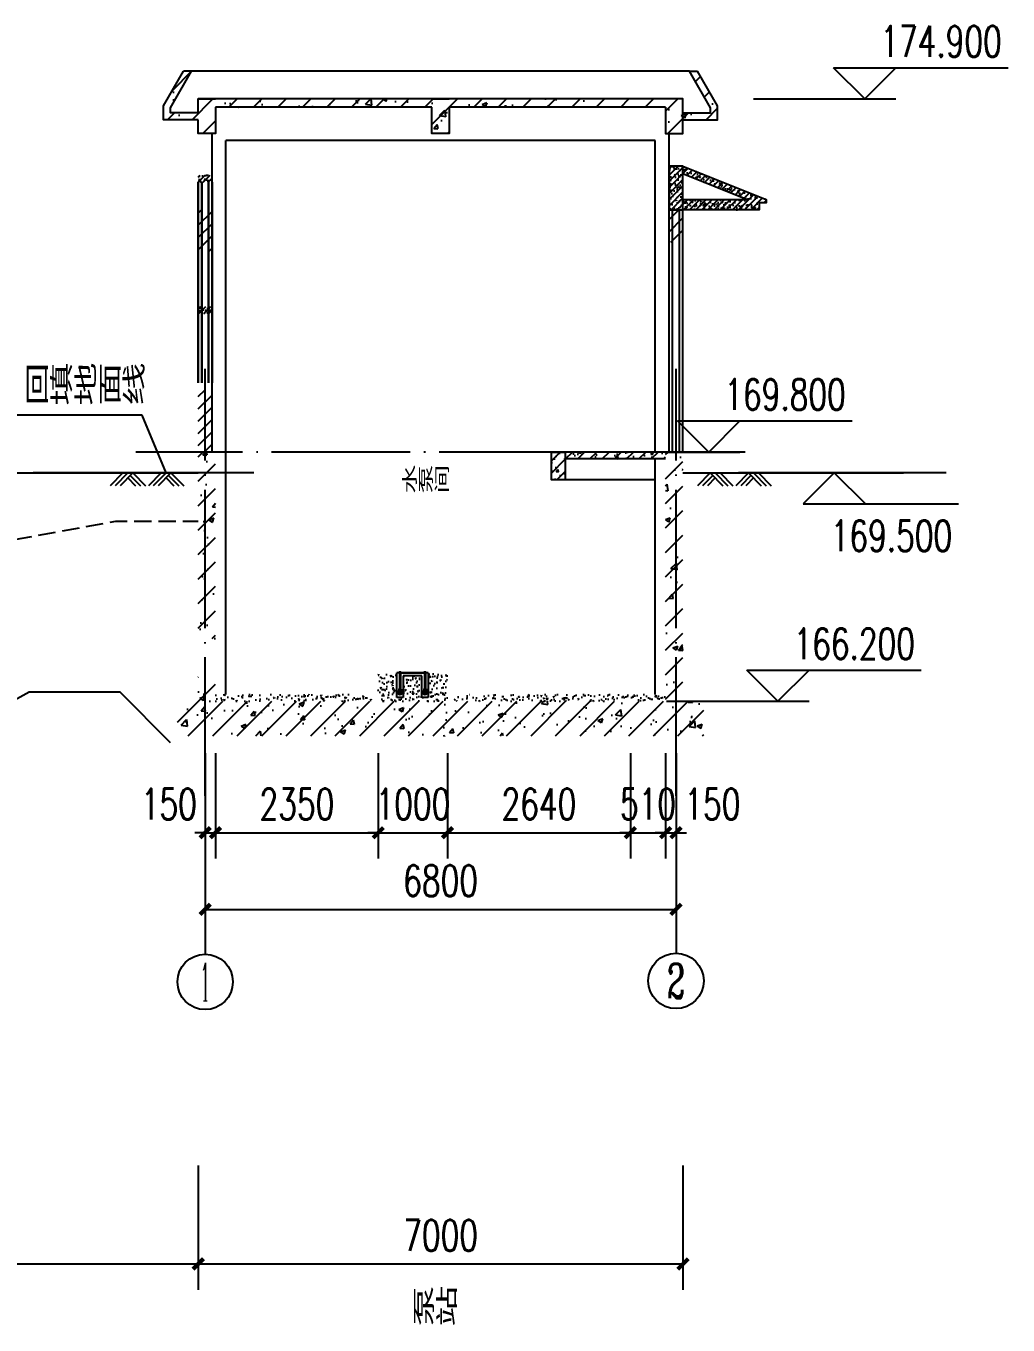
# Model space of a CAD drawing. Header units: millimetres. Extents: x 1742399 to 4898386, y 2481636 to 5226310.
# Drawn here: x 2454622 to 2468805, y 2583237 to 2601999 of the extents above; entities that cross this region are included whole.
import ezdxf
from ezdxf.enums import TextEntityAlignment as Align

# ---------------------------------------------------------------- set-up
doc = ezdxf.new("R2010")
doc.units = ezdxf.units.MM
doc.header["$LTSCALE"] = 1000
doc.linetypes.add('DASH', pattern=[0.35, 0.25, -0.1])
doc.linetypes.add('DOTE', pattern=[2.42, 2, -0.2, 0.02, -0.2])
for name, color, linetype in [('AXIS', 3, 'Continuous'), ('AXIS_TEXT', 7, 'Continuous'), ('DIM_ELEV', 3, 'Continuous'), ('DIM_LEAD', 3, 'Continuous'), ('DMX', 7, 'Continuous'), ('DOTE', 1, 'DOTE'), ('E_OTHER', 7, 'Continuous'), ('PUB_DIM', 3, 'Continuous'), ('TWT_DIM', 3, 'Continuous'), ('YHG_文字', 7, 'Continuous'), ('YHJ_剖面_梁板', 4, 'Continuous'), ('YHJ_平面_砖墙', 4, 'Continuous'), ('YHJ_看线', 144, 'Continuous'), ('YHJ_门窗细线', 160, 'Continuous'), ('附属构件', 6, 'Continuous')]:
    doc.layers.add(name, color=color, linetype=linetype)
doc.styles.add('_TCH_AXIS', font='COMPLEX', dxfattribs={"bigfont": 'GBCBIG'})
doc.styles.add('_TCH_DIM', font='SIMPLEX', dxfattribs={"bigfont": 'GBCBIG'})
doc.styles.add('_TCH_DIM_T3', font='SIMPLEX', dxfattribs={"width": 0.705882, "bigfont": 'GBCBIG'})
doc.styles.add('COMPLEX', font='COMPLEX')
doc.styles.add('TSSD_Rein', font='TSSDENG', dxfattribs={"width": 0.7, "bigfont": '@1HZTXT'})
doc.dimstyles.new('_TCH_ARCH_M_M&&150', dxfattribs={"dimtxt": 446.25, "dimasz": 150, "dimexe": 375, "dimexo": 450, "dimgap": 189.375, "dimtad": 1, "dimdec": 0, "dimzin": 0, "dimdsep": 46, "dimtxsty": '_TCH_DIM_T3', "dimblk": 'ARCHTICK', "dimcen": 0.09, "dimclrt": 7, "dimazin": 2, "dimtfac": 1, "dimtdec": 0, "dimtix": 1, "dimtmove": 2, "dimatfit": 3, "dimfxl": 1, "dimtolj": 1, "dimtzin": 0, "dimarcsym": 0})
doc.dimstyles.new('_TCH_ARCH_MM_M&&150', dxfattribs={"dimtxt": 446.25, "dimasz": 150, "dimexe": 375, "dimexo": 450, "dimgap": 189.375, "dimtad": 1, "dimdec": 0, "dimzin": 0, "dimdsep": 46, "dimtxsty": '_TCH_DIM_T3', "dimblk": 'ARCHTICK', "dimcen": 0.09, "dimclrt": 7, "dimazin": 2, "dimtfac": 1, "dimtdec": 0, "dimtix": 1, "dimtmove": 2, "dimatfit": 3, "dimfxl": 1, "dimtolj": 1, "dimtzin": 0, "dimarcsym": 0})
doc.dimstyles.new('_TWT_ARCH&&150', dxfattribs={"dimtxt": 446.25, "dimasz": 150, "dimexe": 375, "dimexo": 450, "dimgap": 189.375, "dimtad": 1, "dimdec": 0, "dimzin": 0, "dimdsep": 46, "dimtxsty": '_TCH_DIM_T3', "dimblk": 'ARCHTICK', "dimcen": 0.09, "dimclrt": 7, "dimazin": 2, "dimtfac": 1, "dimtdec": 0, "dimtix": 1, "dimtmove": 2, "dimatfit": 3, "dimfxl": 1, "dimtolj": 1, "dimtzin": 0, "dimarcsym": 0})

# ---------------------------------------------------------------- blocks, each defined once
blk = doc.blocks.new('M20-300')
at = {"layer": '附属构件'}
for p, q in [((1056, 774), (1058, 776)), ((1056, 759), (1056, 774)), ((1056, 759), (1058, 758)), ((1088, 776), (1058, 776)), ((1063, 780), (1064, 781)), ((1063, 776), (1063, 780)), ((1083, 780), (1063, 780)), ((1063, 758), (1063, 477)), ((1082, 781), (1064, 781)), ((1064, 776), (1064, 781)), ((1064, 759), (1064, 774)), ((1082, 776), (1082, 781)), ((1082, 781), (1083, 780)), ((1082, 759), (1082, 774)), ((1083, 776), (1083, 780)), ((1083, 758), (1083, 477)), ((1090, 774), (1088, 776)), ((1090, 759), (1088, 758)), ((1090, 759), (1090, 774)), ((1063, 714), (1063, 674)), ((1045, 459), (1036, 386)), ((1045, 459), (1068, 456)), ((1068, 456), (1059, 383)), ((1063, 477), (1087, 385)), ((1083, 477), (1109, 392))]:
    blk.add_line(p, q, dxfattribs=at)
at = {"layer": '附属构件', "ltscale": 8}
for p, q in [((1073, 786), (1073, 362)), ((1120, 381), (1026, 381))]:
    blk.add_line(p, q, dxfattribs=at)
at = {"layer": '附属构件'}
for centre, radius, start, end in [((1060, 768), 7.66, 55.5615, 115.5615), ((1060, 765), 7.66, 244.4385, 304.4385), ((1073, 747), 28.6, 72.383, 107.617), ((1073, 786), 28.6, 252.383, 287.617), ((1086, 768), 7.66, 55.5615, 124.4385), ((1086, 765), 7.66, 235.5615, 304.4385), ((1073, 381), 37.6, 172.44, 16.9012), ((1073, 381), 14.5, 7.56, 209.6242), ((1073, 381), 14.5, 172.44, 14.5043)]:
    blk.add_arc(centre, radius, start, end, dxfattribs=at)
blk = doc.blocks.new('_AXISO')
blk.add_circle((0, 0), 0.5)
at = {"layer": 'AXIS_TEXT', "style": 'COMPLEX', "width": 1.041667}
blk.add_attdef('A', text='', height=0.56, dxfattribs=at).set_placement((-0.25, -0.28), (0.25, -0.28), align=Align.FIT)
blk = doc.blocks.new('A$C26A64092')
at = {"layer": 'AXIS', "color": 8}
for p, q in [((100, -764), (100, -3052)), ((6900, -764), (6900, -3038))]:
    blk.add_line(p, q, dxfattribs=at)
at = {"layer": 'DOTE', "color": 8, "linetype": 'DOTE'}
for p, q in [((100, -764), (100, 5400)), ((6900, -764), (6900, 5400))]:
    blk.add_line(p, q, dxfattribs=at)
at = {"layer": 'AXIS', "color": 8}
ref = blk.add_blockref('_AXISO', (100, -3452), dxfattribs=dict(at, xscale=800, yscale=800, zscale=800))
ref.add_attrib('A', '1', dxfattribs={"layer": 'AXIS_TEXT', "color": 8, "height": 547, "style": '_TCH_AXIS', "width": 0.518519}).set_placement((39, -3726), (161, -3726), align=Align.FIT)
ref = blk.add_blockref('_AXISO', (6900, -3438), dxfattribs=dict(at, xscale=800, yscale=800, zscale=800))
ref.add_attrib('A', '2', dxfattribs={"layer": 'AXIS_TEXT', "color": 8, "height": 499, "style": '_TCH_AXIS', "width": 0.766346}).set_placement((6773, -3688), (7027, -3688), align=Align.FIT)
blk = doc.blocks.new('_ArchTick')
at = {"color": 0, "linetype": 'ByBlock', "const_width": 0.4}
blk.add_lwpolyline([(-0.5, -0.5), (0.5, 0.5)], dxfattribs=at)
blk = doc.blocks.new('*D952')
at = {"layer": 'Defpoints', "color": 0, "transparency": 16777216}
for p in [(2457210, 2591645), (2464010, 2591645), (2464010, 2589241)]:
    blk.add_point(p, dxfattribs=at)
at = {"layer": 'PUB_DIM', "color": 0, "lineweight": -2, "transparency": 16777216}
for p, q in [((2457210, 2591195), (2457210, 2588866)), ((2464010, 2591195), (2464010, 2588866)), ((2457210, 2589241), (2464010, 2589241))]:
    blk.add_line(p, q, dxfattribs=at)
at = {"layer": 'PUB_DIM', "color": 0, "lineweight": -2, "transparency": 16777216, "xscale": 150, "yscale": 150, "zscale": 150, "rotation": 180}
blk.add_blockref('_ArchTick', (2457210, 2589241), dxfattribs=at)
at = {"layer": 'PUB_DIM', "color": 0, "lineweight": -2, "transparency": 16777216, "xscale": 150, "yscale": 150, "zscale": 150}
blk.add_blockref('_ArchTick', (2464010, 2589241), dxfattribs=at)
at = {"layer": 'PUB_DIM', "color": 7, "transparency": 16777216, "insert": (2460610, 2589654), "char_height": 446.2, "attachment_point": 5, "style": '_TCH_DIM_T3'}
blk.add_mtext('\\A1;6800', dxfattribs=at)
blk = doc.blocks.new('*D953')
at = {"layer": 'Defpoints', "color": 0, "transparency": 16777216}
for p in [(2463860, 2591945), (2464010, 2591945), (2464010, 2590348)]:
    blk.add_point(p, dxfattribs=at)
at = {"layer": 'PUB_DIM', "color": 0, "lineweight": -2, "transparency": 16777216}
for p, q in [((2463860, 2591495), (2463860, 2589973)), ((2464010, 2591495), (2464010, 2589973)), ((2463860, 2590348), (2463710, 2590348)), ((2463860, 2590348), (2464010, 2590348)), ((2464010, 2590348), (2464160, 2590348))]:
    blk.add_line(p, q, dxfattribs=at)
at = {"layer": 'PUB_DIM', "color": 0, "lineweight": -2, "transparency": 16777216, "xscale": 150, "yscale": 150, "zscale": 150}
blk.add_blockref('_ArchTick', (2463860, 2590348), dxfattribs=at)
at = {"layer": 'PUB_DIM', "color": 0, "lineweight": -2, "transparency": 16777216, "xscale": 150, "yscale": 150, "zscale": 150, "rotation": 180}
blk.add_blockref('_ArchTick', (2464010, 2590348), dxfattribs=at)
at = {"layer": 'PUB_DIM', "color": 7, "transparency": 16777216, "insert": (2464535, 2590761), "char_height": 446.2, "attachment_point": 5, "style": '_TCH_DIM_T3'}
blk.add_mtext('\\A1;150', dxfattribs=at)
blk = doc.blocks.new('*D954')
at = {"layer": 'Defpoints', "color": 0, "transparency": 16777216}
for p in [(2463350, 2591945), (2463860, 2591945), (2463860, 2590348)]:
    blk.add_point(p, dxfattribs=at)
at = {"layer": 'PUB_DIM', "color": 0, "lineweight": -2, "transparency": 16777216}
for p, q in [((2463350, 2591495), (2463350, 2589973)), ((2463860, 2591495), (2463860, 2589973)), ((2463350, 2590348), (2463200, 2590348)), ((2463350, 2590348), (2463860, 2590348)), ((2463860, 2590348), (2464010, 2590348))]:
    blk.add_line(p, q, dxfattribs=at)
at = {"layer": 'PUB_DIM', "color": 0, "lineweight": -2, "transparency": 16777216, "xscale": 150, "yscale": 150, "zscale": 150}
blk.add_blockref('_ArchTick', (2463350, 2590348), dxfattribs=at)
at = {"layer": 'PUB_DIM', "color": 0, "lineweight": -2, "transparency": 16777216, "xscale": 150, "yscale": 150, "zscale": 150, "rotation": 180}
blk.add_blockref('_ArchTick', (2463860, 2590348), dxfattribs=at)
at = {"layer": 'PUB_DIM', "color": 7, "transparency": 16777216, "insert": (2463605, 2590761), "char_height": 446.2, "attachment_point": 5, "style": '_TCH_DIM_T3'}
blk.add_mtext('\\A1;510', dxfattribs=at)
blk = doc.blocks.new('*D955')
at = {"layer": 'Defpoints', "color": 0, "transparency": 16777216}
for p in [(2460710, 2591945), (2463350, 2591945), (2463350, 2590348)]:
    blk.add_point(p, dxfattribs=at)
at = {"layer": 'PUB_DIM', "color": 0, "lineweight": -2, "transparency": 16777216}
for p, q in [((2460710, 2591495), (2460710, 2589973)), ((2463350, 2591495), (2463350, 2589973)), ((2460710, 2590348), (2463350, 2590348))]:
    blk.add_line(p, q, dxfattribs=at)
at = {"layer": 'PUB_DIM', "color": 0, "lineweight": -2, "transparency": 16777216, "xscale": 150, "yscale": 150, "zscale": 150, "rotation": 180}
blk.add_blockref('_ArchTick', (2460710, 2590348), dxfattribs=at)
at = {"layer": 'PUB_DIM', "color": 0, "lineweight": -2, "transparency": 16777216, "xscale": 150, "yscale": 150, "zscale": 150}
blk.add_blockref('_ArchTick', (2463350, 2590348), dxfattribs=at)
at = {"layer": 'PUB_DIM', "color": 7, "transparency": 16777216, "insert": (2462030, 2590761), "char_height": 446.2, "attachment_point": 5, "style": '_TCH_DIM_T3'}
blk.add_mtext('\\A1;2640', dxfattribs=at)
blk = doc.blocks.new('*D956')
at = {"layer": 'Defpoints', "color": 0, "transparency": 16777216}
for p in [(2459710, 2591945), (2460710, 2591945), (2460710, 2590348)]:
    blk.add_point(p, dxfattribs=at)
at = {"layer": 'PUB_DIM', "color": 0, "lineweight": -2, "transparency": 16777216}
for p, q in [((2459710, 2591495), (2459710, 2589973)), ((2460710, 2591495), (2460710, 2589973)), ((2459710, 2590348), (2459560, 2590348)), ((2459710, 2590348), (2460710, 2590348)), ((2460710, 2590348), (2460860, 2590348))]:
    blk.add_line(p, q, dxfattribs=at)
at = {"layer": 'PUB_DIM', "color": 0, "lineweight": -2, "transparency": 16777216, "xscale": 150, "yscale": 150, "zscale": 150}
blk.add_blockref('_ArchTick', (2459710, 2590348), dxfattribs=at)
at = {"layer": 'PUB_DIM', "color": 0, "lineweight": -2, "transparency": 16777216, "xscale": 150, "yscale": 150, "zscale": 150, "rotation": 180}
blk.add_blockref('_ArchTick', (2460710, 2590348), dxfattribs=at)
at = {"layer": 'PUB_DIM', "color": 7, "transparency": 16777216, "insert": (2460210, 2590761), "char_height": 446.2, "attachment_point": 5, "style": '_TCH_DIM_T3'}
blk.add_mtext('\\A1;1000', dxfattribs=at)
blk = doc.blocks.new('*D957')
at = {"layer": 'Defpoints', "color": 0, "transparency": 16777216}
for p in [(2457360, 2591945), (2459710, 2591945), (2459710, 2590348)]:
    blk.add_point(p, dxfattribs=at)
at = {"layer": 'PUB_DIM', "color": 0, "lineweight": -2, "transparency": 16777216}
for p, q in [((2457360, 2591495), (2457360, 2589973)), ((2459710, 2591495), (2459710, 2589973)), ((2457360, 2590348), (2459710, 2590348))]:
    blk.add_line(p, q, dxfattribs=at)
at = {"layer": 'PUB_DIM', "color": 0, "lineweight": -2, "transparency": 16777216, "xscale": 150, "yscale": 150, "zscale": 150, "rotation": 180}
blk.add_blockref('_ArchTick', (2457360, 2590348), dxfattribs=at)
at = {"layer": 'PUB_DIM', "color": 0, "lineweight": -2, "transparency": 16777216, "xscale": 150, "yscale": 150, "zscale": 150}
blk.add_blockref('_ArchTick', (2459710, 2590348), dxfattribs=at)
at = {"layer": 'PUB_DIM', "color": 7, "transparency": 16777216, "insert": (2458535, 2590761), "char_height": 446.2, "attachment_point": 5, "style": '_TCH_DIM_T3'}
blk.add_mtext('\\A1;2350', dxfattribs=at)
blk = doc.blocks.new('*D958')
at = {"layer": 'Defpoints', "color": 0, "transparency": 16777216}
for p in [(2457210, 2591945), (2457360, 2591945), (2457360, 2590348)]:
    blk.add_point(p, dxfattribs=at)
at = {"layer": 'PUB_DIM', "color": 0, "lineweight": -2, "transparency": 16777216}
for p, q in [((2457210, 2591495), (2457210, 2589973)), ((2457360, 2591495), (2457360, 2589973)), ((2457210, 2590348), (2457060, 2590348)), ((2457210, 2590348), (2457360, 2590348)), ((2457360, 2590348), (2457510, 2590348))]:
    blk.add_line(p, q, dxfattribs=at)
at = {"layer": 'PUB_DIM', "color": 0, "lineweight": -2, "transparency": 16777216, "xscale": 150, "yscale": 150, "zscale": 150}
blk.add_blockref('_ArchTick', (2457210, 2590348), dxfattribs=at)
at = {"layer": 'PUB_DIM', "color": 0, "lineweight": -2, "transparency": 16777216, "xscale": 150, "yscale": 150, "zscale": 150, "rotation": 180}
blk.add_blockref('_ArchTick', (2457360, 2590348), dxfattribs=at)
at = {"layer": 'PUB_DIM', "color": 7, "transparency": 16777216, "insert": (2456685, 2590761), "char_height": 446.2, "attachment_point": 5, "style": '_TCH_DIM_T3'}
blk.add_mtext('\\A1;150', dxfattribs=at)
blk = doc.blocks.new('*D959')
at = {"layer": 'Defpoints', "color": 0, "transparency": 16777216}
for p in [(2457110, 2585990), (2464110, 2585990), (2464110, 2584119)]:
    blk.add_point(p, dxfattribs=at)
at = {"layer": 'TWT_DIM', "color": 0, "lineweight": -2, "transparency": 16777216}
for p, q in [((2457110, 2585540), (2457110, 2583744)), ((2464110, 2585540), (2464110, 2583744)), ((2457110, 2584119), (2464110, 2584119))]:
    blk.add_line(p, q, dxfattribs=at)
at = {"layer": 'TWT_DIM', "color": 0, "lineweight": -2, "transparency": 16777216, "xscale": 150, "yscale": 150, "zscale": 150, "rotation": 180}
blk.add_blockref('_ArchTick', (2457110, 2584119), dxfattribs=at)
at = {"layer": 'TWT_DIM', "color": 0, "lineweight": -2, "transparency": 16777216, "xscale": 150, "yscale": 150, "zscale": 150}
blk.add_blockref('_ArchTick', (2464110, 2584119), dxfattribs=at)
at = {"layer": 'TWT_DIM', "color": 7, "transparency": 16777216, "insert": (2460610, 2584532), "char_height": 446.2, "attachment_point": 5, "style": '_TCH_DIM_T3'}
blk.add_mtext('\\A1;7000', dxfattribs=at)
blk = doc.blocks.new('*D960')
at = {"layer": 'Defpoints', "color": 0, "transparency": 16777216}
for p in [(2447110, 2585990), (2457110, 2585990), (2457110, 2584119)]:
    blk.add_point(p, dxfattribs=at)
at = {"layer": 'TWT_DIM', "color": 0, "lineweight": -2, "transparency": 16777216}
for p, q in [((2447110, 2585540), (2447110, 2583744)), ((2457110, 2585540), (2457110, 2583744)), ((2447110, 2584119), (2457110, 2584119))]:
    blk.add_line(p, q, dxfattribs=at)
at = {"layer": 'TWT_DIM', "color": 0, "lineweight": -2, "transparency": 16777216, "xscale": 150, "yscale": 150, "zscale": 150, "rotation": 180}
blk.add_blockref('_ArchTick', (2447110, 2584119), dxfattribs=at)
at = {"layer": 'TWT_DIM', "color": 0, "lineweight": -2, "transparency": 16777216, "xscale": 150, "yscale": 150, "zscale": 150}
blk.add_blockref('_ArchTick', (2457110, 2584119), dxfattribs=at)
at = {"layer": 'TWT_DIM', "color": 7, "transparency": 16777216, "insert": (2452110, 2584532), "char_height": 446.2, "attachment_point": 5, "style": '_TCH_DIM_T3'}
blk.add_mtext('\\A1;10000', dxfattribs=at)

msp = doc.modelspace()

# ---------------------------------------------------------------- hatches: boundary and pattern name
h = msp.add_hatch()
h.set_pattern_fill('钢筋混凝土', color=8, scale=100)
h.set_pattern_definition([(45, (-3816.87, -295062.46), (-176.776695, 176.776695), []), (50, (-3816.87, -295062.46), (717.26018, -62.752135), [75, -825]), (355, (-3816.9, -295062.46), (-138.75133, 752.19213), [60, -660]), (100.4514, (-3757.1, -295067.7), (578.50938, 689.43954), [63.74019, -701.14211]), (46.1842, (-3816.9, -294862.5), (1067.24105, -165.51901), [112.5, -1237.5]), (96.6356, (-3727.9, -294876.3), (934.6627, 974.11787), [95.6103, -1051.713]), (351.1842, (-3816.9, -294862.5), (934.66195, 974.1186), [90, -990]), (21, (-3716.87, -294912.46), (596.90705, -402.61889), [75, -825]), (326, (-3716.9, -294912.46), (243.31533, 725.15005), [60, -660]), (71.4514, (-3667.1, -294946), (840.22263, 322.5305), [63.74019, -701.14211]), (37.5, (-3816.87, -295062.46), (12.159855, 332.893854), [0, -652, 0, -670, 0, -662.5]), (7.5, (-3816.87, -295062.46), (263.069537, 394.411712), [0, -382, 0, -637, 0, -252.5]), (327.5, (-4039.87, -295062.46), (533.822436, -22.554872), [0, -250, 0, -780, 0, -1035]), (317.5, (-4139.87, -295062.46), (583.18617, 100.10498), [0, -325, 0, -518, 0, -735])])
h.paths.add_polyline_path([(2464205.6, 2601345.3), (2464321, 2601345.3), (2464552, 2600945.3), (2464436.5, 2600945.3)])
h.paths.add_polyline_path([(2464109.7, 2600745.3), (2464509.7, 2600745.3), (2464509.7, 2600818.5), (2464436.5, 2600945.3), (2464552, 2600945.3), (2464609.7, 2600845.3), (2464609.7, 2600645.3), (2464109.7, 2600645.3)])
h.paths.add_polyline_path([(2464009.7, 2600945.3), (2464109.7, 2600945.3), (2464109.7, 2600445.3), (2464009.7, 2600445.3)])
h.paths.add_polyline_path([(2460484.7, 2600825.3), (2457359.7, 2600825.3), (2457359.7, 2600445.3), (2457209.7, 2600445.3), (2457209.7, 2600945.3), (2457359.7, 2600945.3), (2464009.7, 2600945.3), (2464009.7, 2600445.3), (2463859.7, 2600445.3), (2463859.7, 2600825.3), (2460734.7, 2600825.3), (2460734.7, 2600445.3), (2460484.7, 2600445.3)])
h.paths.add_polyline_path([(2456609.7, 2600845.3), (2456667.4, 2600945.3), (2456782.9, 2600945.3), (2456709.7, 2600818.5), (2456709.7, 2600745.3), (2457109.7, 2600745.3), (2457109.7, 2600945.3), (2457209.7, 2600945.3), (2457209.7, 2600445.3), (2457109.7, 2600445.3), (2457109.7, 2600645.3), (2456609.7, 2600645.3)])
h.paths.add_polyline_path([(2456898.4, 2601345.3), (2457013.8, 2601345.3), (2456782.9, 2600945.3), (2456667.4, 2600945.3)])
h = msp.add_hatch()
h.set_pattern_fill('钢筋混凝土', color=8, scale=20)
h.set_pattern_definition([(45, (-3816.87, -295062.46), (-35.35533906, 35.35533906), []), (50, (-3816.87, -295062.46), (143.4520365, -12.550427), [15, -165]), (355, (-3816.87, -295062.46), (-27.750267, 150.438427), [12, -132]), (100.4514, (-3804.91, -295063.5), (115.7018763, 137.8879084), [12.748038, -140.2284224]), (46.1842, (-3816.87, -295022.46), (213.44821, -33.103803), [22.5, -247.5]), (96.6356, (-3799.08, -295025.22), (186.932541, 194.823574), [19.122058, -210.3426]), (351.1842, (-3816.87, -295022.46), (186.932389, 194.82372), [18, -198]), (21, (-3796.87, -295032.46), (119.3814104, -80.523778), [15, -165]), (326, (-3796.87, -295032.46), (48.6630664, 145.030009), [12, -132]), (71.4514, (-3786.92, -295039.17), (168.0445257, 64.5060993), [12.748038, -140.2284224]), (37.5, (-3816.87, -295062.46), (2.43197106, 66.5787708), [0, -130.4, 0, -134, 0, -132.5]), (7.5, (-3816.87, -295062.46), (52.6139075, 78.8823424), [0, -76.4, 0, -127.4, 0, -50.5]), (327.5, (-3861.47, -295062.46), (106.7644872, -4.51097435), [0, -50, 0, -156, 0, -207]), (317.5, (-3881.47, -295062.46), (116.6372339, 20.0209965), [0, -65, 0, -103.6, 0, -147])])
h.paths.add_polyline_path([(2457209.7, 2597945.3), (2457309.7, 2597945.3), (2457309.7, 2597845.3), (2457209.7, 2597845.3)])
h.paths.add_polyline_path([(2457109.7, 2597945.3), (2457209.7, 2597945.3), (2457209.7, 2597845.3), (2457109.7, 2597845.3)])
h.paths.add_polyline_path([(2457209.7, 2599845.3), (2457309.7, 2599845.3), (2457309.7, 2599745.3), (2457209.7, 2599745.3)])
h.paths.add_polyline_path([(2457109.7, 2599845.3), (2457209.7, 2599845.3), (2457209.7, 2599745.3), (2457109.7, 2599745.3)])
h = msp.add_hatch()
h.set_pattern_fill('钢筋混凝土', color=8, scale=25)
h.set_pattern_definition([(45, (-3816.87, -295062.46), (-44.1941738, 44.1941738), []), (50, (-3816.87, -295062.46), (179.3150457, -15.688034), [18.75, -206.25]), (355, (-3816.87, -295062.46), (-34.687833, 188.048033), [15, -165]), (100.4514, (-3801.92, -295063.77), (144.6273454, 172.3598855), [15.9350475, -175.285528]), (46.1842, (-3816.87, -295012.46), (266.810262, -41.379754), [28.125, -309.375]), (96.6356, (-3794.63, -295015.9), (233.665676, 243.529468), [23.902572, -262.92825]), (351.1842, (-3816.87, -295012.46), (233.665486, 243.52965), [22.5, -247.5]), (21, (-3791.87, -295024.96), (149.226763, -100.6547227), [18.75, -206.25]), (326, (-3791.87, -295024.96), (60.828833, 181.287511), [15, -165]), (71.4514, (-3779.43, -295033.35), (210.055657, 80.632624), [15.9350475, -175.285528]), (37.5, (-3816.87, -295062.46), (3.0399638, 83.2234635), [0, -163, 0, -167.5, 0, -165.625]), (7.5, (-3816.87, -295062.46), (65.7673844, 98.602928), [0, -95.5, 0, -159.25, 0, -63.125]), (327.5, (-3872.62, -295062.46), (133.455609, -5.6387179), [0, -62.5, 0, -195, 0, -258.75]), (317.5, (-3897.62, -295062.46), (145.7965423, 25.0262456), [0, -81.25, 0, -129.5, 0, -183.75])])
h.paths.add_polyline_path([(2464009.7, 2599975.2), (2463909.7, 2599975.2), (2463909.7, 2599345.3), (2464009.7, 2599345.3)])
h.paths.add_polyline_path([(2464109.7, 2599975.2), (2464009.7, 2599975.2), (2464009.7, 2599345.3), (2464109.7, 2599345.3)])
h.paths.add_polyline_path([(2464109.7, 2599975.2), (2464109.7, 2599867.5), (2465040.4, 2599495.3), (2464109.7, 2599495.3), (2464109.7, 2599345.3), (2465209.7, 2599345.3), (2465209.7, 2599445.3), (2465309.7, 2599445.3), (2465309.7, 2599495.3)])
h = msp.add_hatch()
h.set_pattern_fill('钢筋混凝土', color=8, scale=100)
h.set_pattern_definition([(45, (397545.48, -83565.45), (-176.776695, 176.776695), []), (50, (397545.5, -83565.45), (717.26018, -62.75213), [75, -825]), (355, (397545.5, -83565.45), (-138.75133, 752.19213), [60, -660]), (100.4514, (397605.25, -83570.7), (578.50938, 689.43954), [63.74019, -701.14211]), (46.1842, (397545.5, -83365.45), (1067.24105, -165.51901), [112.5, -1237.5]), (96.6356, (397634.4, -83379.2), (934.6627, 974.11787), [95.6103, -1051.713]), (351.1842, (397545.5, -83365.5), (934.66195, 974.1186), [90, -990]), (21, (397645.5, -83415.45), (596.90705, -402.61889), [75, -825]), (326, (397645.5, -83415.45), (243.31533, 725.15005), [60, -660]), (71.4514, (397695.2, -83449), (840.22263, 322.5305), [63.74019, -701.14211]), (37.5, (397545.48, -83565.45), (12.159855, 332.893854), [0, -652, 0, -670, 0, -662.5]), (7.5, (397545.48, -83565.45), (263.069537, 394.411712), [0, -382, 0, -637, 0, -252.5]), (327.5, (397322.48, -83565.45), (533.822436, -22.554872), [0, -250, 0, -780, 0, -1035]), (317.5, (397222.5, -83565.45), (583.18617, 100.10498), [0, -325, 0, -518, 0, -735])])
h.paths.add_polyline_path([(2464109.7, 2595845.3), (2463859.7, 2595845.3), (2463859.7, 2594819.9), (2464109.7, 2594833.1)])
h.paths.add_polyline_path([(2464109.7, 2594833.1), (2463859.7, 2594819.9), (2463859.7, 2592245.3), (2458692.2, 2592245.3), (2458933.7, 2591745.3), (2464409.7, 2591745.3), (2464409.7, 2592245.3), (2464109.7, 2592245.3)])
h.paths.add_polyline_path([(2457359.7, 2594838), (2457109.7, 2594845.3), (2457109.7, 2593151.1), (2457359.7, 2593151.1)])
h.paths.add_polyline_path([(2457359.7, 2595845.3), (2457109.7, 2595845.3), (2457109.7, 2594845.3), (2457359.7, 2594838)])
h.paths.add_polyline_path([(2458692.2, 2592245.3), (2457359.7, 2592245.3), (2457359.7, 2592345.3), (2457359.7, 2592599.4), (2457109.7, 2592599.4), (2457109.7, 2592245.3), (2456920.4, 2592245.3), (2456809.7, 2592038.1), (2456809.7, 2591745.3), (2458933.7, 2591745.3)])
h.paths.add_polyline_path([(2456920.4, 2592245.3), (2456809.7, 2592245.3), (2456809.7, 2592038.1)], flags=17)
h = msp.add_hatch()
h.set_pattern_fill('钢筋混凝土', color=8, scale=50)
h.set_pattern_definition([(45, (-3816.87, -296162.46), (-88.3883476, 88.3883476), []), (50, (-3816.87, -296162.46), (358.630091, -31.376067), [37.5, -412.5]), (355, (-3816.87, -296162.46), (-69.375667, 376.096067), [30, -330]), (100.4514, (-3786.98, -296165.07), (289.25469, 344.71977), [31.870095, -350.571056]), (46.1842, (-3816.87, -296062.46), (533.620524, -82.759507), [56.25, -618.75]), (96.6356, (-3772.4, -296069.36), (467.33135, 487.058935), [47.805144, -525.8565]), (351.1842, (-3816.87, -296062.46), (467.33097, 487.0593), [45, -495]), (21, (-3766.87, -296087.46), (298.453526, -201.309445), [37.5, -412.5]), (326, (-3766.87, -296087.46), (121.657666, 362.575023), [30, -330]), (71.4514, (-3742, -296104.24), (420.111314, 161.265248), [31.870095, -350.571056]), (37.5, (-3816.87, -296162.46), (6.0799277, 166.446927), [0, -326, 0, -335, 0, -331.25]), (7.5, (-3816.87, -296162.46), (131.534769, 197.205856), [0, -191, 0, -318.5, 0, -126.25]), (327.5, (-3928.37, -296162.46), (266.911218, -11.277436), [0, -125, 0, -390, 0, -517.5]), (317.5, (-3978.37, -296162.46), (291.593085, 50.052491), [0, -162.5, 0, -259, 0, -367.5])])
h.paths.add_polyline_path([(2462409.7, 2595845.3), (2463859.7, 2595845.3), (2463859.7, 2595745.3), (2462409.7, 2595745.3)])
h.paths.add_polyline_path([(2462209.7, 2595845.3), (2462409.7, 2595845.3), (2462409.7, 2595445.3), (2462209.7, 2595445.3)])
h = msp.add_hatch()
h.set_pattern_fill('混凝土', color=8, scale=25)
h.set_pattern_definition([(50, (397545.48, -83565.45), (179.3150457, -15.688034), [18.75, -206.25]), (355, (397545.48, -83565.45), (-34.687833, 188.048033), [15, -165]), (100.4514, (397560.42, -83566.76), (144.627345, 172.3598855), [15.9350475, -175.285528]), (46.1842, (397545.48, -83515.45), (266.810262, -41.379754), [28.125, -309.375]), (96.6356, (397567.71, -83518.9), (233.665676, 243.529468), [23.902572, -262.92825]), (351.1842, (397545.48, -83515.45), (233.665486, 243.52965), [22.5, -247.5]), (21, (397570.48, -83527.95), (149.226763, -100.6547227), [18.75, -206.25]), (326, (397570.48, -83527.95), (60.828833, 181.287511), [15, -165]), (71.4514, (397582.92, -83536.34), (210.055657, 80.632624), [15.9350475, -175.285528]), (37.5, (397545.48, -83565.45), (3.0399638, 83.2234635), [0, -163, 0, -167.5, 0, -165.625]), (7.5, (397545.48, -83565.45), (65.7673844, 98.602928), [0, -95.5, 0, -159.25, 0, -63.125]), (327.5, (397489.73, -83565.45), (133.455609, -5.6387179), [0, -62.5, 0, -195, 0, -258.75]), (317.5, (397464.73, -83565.45), (145.7965423, 25.0262456), [0, -81.25, 0, -129.5, 0, -183.75])])
h.paths.add_polyline_path([(2458909.7, 2592345.3), (2457359.7, 2592345.3), (2457359.7, 2592245.3), (2458909.7, 2592245.3)])
h.paths.add_polyline_path([(2459609.7, 2592345.3), (2458909.7, 2592345.3), (2458909.7, 2592245.3), (2459609.7, 2592245.3)])
h.paths.add_polyline_path([(2459979, 2592645.3), (2459709.7, 2592645.3), (2459709.7, 2592245.3), (2460709.7, 2592245.3), (2460709.7, 2592645.3), (2460430.8, 2592645.3), (2460431, 2592302.2), (2460339.9, 2592302.2), (2460339.7, 2592615.6), (2460070.5, 2592615.6), (2460070.5, 2592302.1), (2459979, 2592302.1)])
h = msp.add_hatch()
h.set_pattern_fill('混凝土', color=8, scale=25)
h.set_pattern_definition([(50, (2136192.6, 2732023.17), (179.315046, -15.688034), [18.75, -206.25]), (355, (2136192.6, 2732023.17), (-34.68783, 188.04803), [15, -165]), (100.4514, (2136207.54, 2732021.87), (144.627345, 172.359886), [15.93505, -175.28553]), (46.1842, (2136192.6, 2732073.17), (266.81026, -41.37975), [28.125, -309.375]), (96.6356, (2136214.83, 2732069.72), (233.66568, 243.52947), [23.90257, -262.92825]), (351.1842, (2136192.6, 2732073.17), (233.66549, 243.52965), [22.5, -247.5]), (21, (2136217.6, 2732060.67), (149.22676, -100.65472), [18.75, -206.25]), (326, (2136217.6, 2732060.67), (60.82883, 181.28751), [15, -165]), (71.4514, (2136230.03, 2732052.29), (210.05566, 80.63262), [15.93505, -175.28553]), (37.5, (2136192.595, 2732023.17), (3.039964, 83.223463), [0, -163, 0, -167.5, 0, -165.625]), (7.5, (2136192.595, 2732023.17), (65.767384, 98.602928), [0, -95.5, 0, -159.25, 0, -63.125]), (327.5, (2136136.845, 2732023.17), (133.455609, -5.638718), [0, -62.5, 0, -195, 0, -258.75]), (317.5, (2136111.85, 2732023.17), (145.796542, 25.026246), [0, -81.25, 0, -129.5, 0, -183.75])])
h.paths.add_polyline_path([(2460809.7, 2592345.3), (2463859.7, 2592345.3), (2463859.7, 2592245.3), (2460809.7, 2592245.3)])
at = {"layer": 'YHJ_剖面_梁板'}
h = msp.add_hatch(dxfattribs=at)
h.set_pattern_fill('普通砖', color=8, scale=50)
h.set_pattern_definition([(45, (270777.58, -79711.97), (-88.388383, 88.388383), [])])
h.paths.add_polyline_path([(2464009.7, 2599345.3), (2464109.7, 2599345.3), (2464109.7, 2598875.2), (2464009.7, 2598875.2)])
h.paths.add_polyline_path([(2463909.7, 2599345.3), (2464009.7, 2599345.3), (2464009.7, 2598875.2), (2463909.7, 2598875.2)])
h.paths.add_polyline_path([(2457209.7, 2599345.3), (2457309.7, 2599345.3), (2457309.7, 2598745.3), (2457209.7, 2598745.3)])
h.paths.add_polyline_path([(2457109.7, 2599345.3), (2457209.7, 2599345.3), (2457209.7, 2598745.3), (2457109.7, 2598745.3)])
h.paths.add_polyline_path([(2457209.7, 2596745.3), (2457309.7, 2596745.3), (2457309.7, 2595845.3), (2457209.7, 2595845.3)])
h.paths.add_polyline_path([(2457109.7, 2596745.3), (2457209.7, 2596745.3), (2457209.7, 2595845.3), (2457109.7, 2595845.3)])

# ---------------------------------------------------------------- linework, layer by layer
for p, q in [((2456019.1, 2595545.3), (2455836, 2595359.3)), ((2456091, 2595545.3), (2455907.9, 2595359.3)), ((2456163, 2595545.3), (2455979.8, 2595359.3)), ((2456127, 2595508.7), (2456274.2, 2595359.3)), ((2456163, 2595545.3), (2456346.2, 2595359.3)), ((2456572.1, 2595545.3), (2456388.9, 2595359.3)), ((2456644, 2595545.3), (2456460.9, 2595359.3)), ((2456715.9, 2595545.3), (2456532.8, 2595359.3)), ((2456680, 2595508.7), (2456827.1, 2595359.3)), ((2456715.9, 2595545.3), (2456899.2, 2595359.3)), ((2464503.5, 2595545.3), (2464320.3, 2595359.3)), ((2464539.4, 2595508.7), (2464392.3, 2595359.3)), ((2464503.5, 2595545.3), (2464686.6, 2595359.3)), ((2464575.4, 2595545.3), (2464758.5, 2595359.3)), ((2464647.4, 2595545.3), (2464830.5, 2595359.3)), ((2465056.4, 2595545.3), (2464873.2, 2595359.3)), ((2465092.4, 2595508.7), (2464945.3, 2595359.3)), ((2465056.4, 2595545.3), (2465239.6, 2595359.3)), ((2465128.4, 2595545.3), (2465311.5, 2595359.3)), ((2465200.3, 2595545.3), (2465383.4, 2595359.3)), ((2456091, 2595472.2), (2456202.2, 2595359.3)), ((2456644, 2595472.2), (2456755.2, 2595359.3)), ((2464575.4, 2595472.2), (2464464.2, 2595359.3)), ((2465128.4, 2595472.2), (2465017.2, 2595359.3))]:
    msp.add_line(p, q)
at = {"layer": 'DIM_ELEV'}
for p, q in [((2466734.6, 2600945.3), (2466284.6, 2601395.3)), ((2466284.6, 2601395.3), (2468804.6, 2601395.3)), ((2466734.6, 2600945.3), (2467184.6, 2601395.3)), ((2465127.7, 2600945.3), (2467184.6, 2600945.3)), ((2464481.6, 2595845.3), (2464031.6, 2596295.3)), ((2464031.6, 2596295.3), (2466551.6, 2596295.3)), ((2464481.6, 2595845.3), (2464931.6, 2596295.3)), ((2463859.7, 2595845.3), (2464931.6, 2595845.3)), ((2464687.4, 2595545.3), (2466744.3, 2595545.3)), ((2466294.3, 2595545.3), (2465844.3, 2595095.3)), ((2466294.3, 2595545.3), (2466744.3, 2595095.3)), ((2465844.3, 2595095.3), (2468088.3, 2595095.3)), ((2465480.9, 2592245.3), (2465030.9, 2592695.3)), ((2465030.9, 2592695.3), (2467550.9, 2592695.3)), ((2465480.9, 2592245.3), (2465930.9, 2592695.3)), ((2463874.1, 2592245.3), (2465930.9, 2592245.3))]:
    msp.add_line(p, q, dxfattribs=at)
for points in [[(2454109.7, 2595545.3), (2457109.7, 2595545.3)], [(2457912.5, 2595545.3), (2454912.5, 2595545.3), (2454726.3, 2595545.3)], [(2464109.7, 2595545.3), (2467109.7, 2595545.3), (2467295.9, 2595545.3)], [(2467912.5, 2595545.3), (2464912.5, 2595545.3)]]:
    msp.add_lwpolyline(points, dxfattribs=at)
at = {"layer": 'DIM_LEAD', "color": 8}
for p, q in [((2456301.2, 2596380.4), (2454448.1, 2596380.4)), ((2456644, 2595545.3), (2456301.2, 2596380.4))]:
    msp.add_line(p, q, dxfattribs=at)
at = {"layer": 'DMX', "color": 8, "linetype": 'DASH', "flags": 128}
msp.add_lwpolyline([(2453080.4, 2594335.3), (2453080.4, 2594335.3), (2455919.1, 2594845.3), (2457109.7, 2594845.3)], dxfattribs=at)
at = {"layer": 'DOTE', "linetype": 'DOTE'}
msp.add_line((2465009.7, 2595845.3), (2456209.7, 2595845.3), dxfattribs=at)
at = {"layer": 'YHJ_剖面_梁板'}
for p, q in [((2464109.7, 2600945.3), (2457109.7, 2600945.3)), ((2464109.7, 2600845.3), (2464109.7, 2600945.3)), ((2460484.7, 2600825.3), (2457359.7, 2600825.3)), ((2463859.7, 2600825.3), (2460734.7, 2600825.3)), ((2457309.7, 2595845.3), (2457309.7, 2600445.3)), ((2464109.7, 2599867.5), (2465040.4, 2599495.3)), ((2464109.7, 2599495.3), (2465040.4, 2599495.3)), ((2460430.5, 2592655.3), (2459979, 2592655.3)), ((2459979, 2592302.1), (2459979, 2592655.3)), ((2460045.6, 2592655.3), (2460373.8, 2592655.3)), ((2460045.6, 2592655.3), (2460373.8, 2592655.3)), ((2460070.5, 2592615.7), (2460070.5, 2592302.1)), ((2460339.7, 2592615.6), (2460070.5, 2592615.6)), ((2460080, 2592655.3), (2460370, 2592655.3)), ((2460339.7, 2592302), (2460339.7, 2592615.6)), ((2460430.5, 2592655.3), (2460431.2, 2592302)), ((2460070.5, 2592302.1), (2459979, 2592302.1)), ((2460431.2, 2592302.2), (2460339.7, 2592302.2))]:
    msp.add_line(p, q, dxfattribs=at)
at = {"layer": 'YHJ_剖面_梁板', "color": 8}
msp.add_line((2463909.7, 2595845.3), (2463909.7, 2600445.3), dxfattribs=at)
at = {"layer": 'YHJ_剖面_梁板', "const_width": 0.0000001}
for points in [[(2457109.7, 2600645.3), (2456609.7, 2600645.3), (2456609.7, 2600845.3), (2456898.4, 2601345.3)], [(2464109.7, 2600645.3), (2464609.7, 2600645.3), (2464609.7, 2600845.3), (2464321, 2601345.3)], [(2457109.7, 2592245.3), (2457109.7, 2600645.3)], [(2457359.7, 2595845.3), (2457359.7, 2592245.3)], [(2464109.7, 2595845.3), (2462209.7, 2595845.3)], [(2463859.7, 2595845.3), (2463859.7, 2592245.3)], [(2460117.3, 2592645.3), (2459709.7, 2592645.3), (2459709.7, 2592245.3), (2460709.7, 2592245.3), (2460709.7, 2592645.3), (2460117.3, 2592645.3)], [(2457359.7, 2592345.3), (2457359.7, 2592245.3), (2457359.7, 2592245.3), (2457359.7, 2592345.3)], [(2458909.7, 2592345.3), (2457359.7, 2592345.3)], [(2459609.7, 2592345.3), (2458909.7, 2592345.3)], [(2459609.7, 2592345.3), (2459609.7, 2592245.3), (2459709.7, 2592245.3), (2459709.7, 2592345.3)], [(2460809.7, 2592345.3), (2460809.7, 2592245.3), (2460709.7, 2592245.3), (2460709.7, 2592345.3)], [(2463859.7, 2592345.3), (2460809.7, 2592345.3)], [(2457109.7, 2592245.3), (2456809.7, 2592245.3), (2456809.7, 2591745.3)], [(2463859.7, 2592245.3), (2457359.7, 2592245.3)], [(2464109.7, 2592245.3), (2464409.7, 2592245.3), (2464409.7, 2591745.3)], [(2464409.7, 2591745.3), (2464509.7, 2591745.3), (2464509.7, 2591645.3), (2456809.7, 2591645.3), (2456709.7, 2591645.3), (2456709.7, 2591745.3), (2456809.7, 2591745.3)], [(2464409.7, 2591745.3), (2456809.7, 2591745.3)]]:
    msp.add_lwpolyline(points, dxfattribs=at)
at = {"layer": 'YHJ_剖面_梁板'}
for points in [[(2457109.7, 2600645.3), (2456609.7, 2600645.3), (2456609.7, 2600845.3), (2456898.4, 2601345.3)], [(2457109.7, 2600745.3), (2456709.7, 2600745.3), (2456709.7, 2600818.5), (2457013.8, 2601345.3)], [(2457013.8, 2601345.3), (2456898.4, 2601345.3)], [(2464109.7, 2600645.3), (2464609.7, 2600645.3), (2464609.7, 2600845.3), (2464321, 2601345.3)], [(2464109.7, 2600745.3), (2464509.7, 2600745.3), (2464509.7, 2600818.5), (2464205.6, 2601345.3)], [(2464205.6, 2601345.3), (2464321, 2601345.3)], [(2457109.7, 2600745.3), (2457109.7, 2600945.3), (2457359.7, 2600945.3)], [(2460484.7, 2600945.3), (2460734.7, 2600945.3)], [(2463859.7, 2600825.3), (2463859.7, 2600445.3), (2464109.7, 2600445.3), (2464109.7, 2600945.3), (2463859.7, 2600945.3)], [(2457359.7, 2600825.3), (2457359.7, 2600445.3), (2457109.7, 2600445.3), (2457109.7, 2600645.3)], [(2460734.7, 2600825.3), (2460734.7, 2600445.3), (2460484.7, 2600445.3), (2460484.7, 2600825.3)], [(2464109.7, 2599975.2), (2465309.7, 2599495.3), (2465309.7, 2599445.3), (2465209.7, 2599445.3), (2465209.7, 2599345.3), (2464109.7, 2599345.3)], [(2456709.7, 2591645.3), (2455979.7, 2592375.3), (2454669.7, 2592375.4), (2454669.7, 2592375.4), (2448109.7, 2588743.5), (2447109.7, 2588743.5)]]:
    msp.add_lwpolyline(points, dxfattribs=at)
at = {"layer": 'YHJ_剖面_梁板', "color": 8, "const_width": 0.0000001}
msp.add_lwpolyline([(2464109.7, 2592245.3), (2464109.7, 2600745.3)], dxfattribs=at)
for points in [[(2457309.7, 2599745.3), (2457109.7, 2599745.3), (2457109.7, 2599845.3), (2457309.7, 2599845.3)], [(2457309.7, 2596745.3), (2457109.7, 2596745.3), (2457109.7, 2596845.3), (2457309.7, 2596845.3)]]:
    msp.add_lwpolyline(points, close=True, dxfattribs=at)
at = {"layer": 'YHJ_剖面_梁板'}
msp.add_lwpolyline([(2463909.7, 2599975.2), (2463909.7, 2599345.3), (2464109.7, 2599345.3), (2464109.7, 2599975.2)], close=True, dxfattribs=at)
at = {"layer": 'YHJ_平面_砖墙'}
for points in [[(2464009.7, 2595845.3), (2462209.7, 2595845.3)], [(2463859.7, 2595745.3), (2462409.7, 2595745.3)]]:
    msp.add_lwpolyline(points, dxfattribs=at)
msp.add_lwpolyline([(2462209.7, 2595845.3), (2462409.7, 2595845.3), (2462409.7, 2595445.3), (2462209.7, 2595445.3)], close=True, dxfattribs=at)
at = {"layer": 'YHJ_看线', "color": 8}
for p, q in [((2464205.6, 2601345.3), (2457013.8, 2601345.3)), ((2457509.7, 2592345.3), (2457509.7, 2600345.3)), ((2463709.7, 2595845.3), (2463709.7, 2600345.3)), ((2463709.7, 2592345.3), (2463709.7, 2595745.3))]:
    msp.add_line(p, q, dxfattribs=at)
for points in [[(2463709.7, 2600345.3), (2457509.7, 2600345.3)], [(2463709.7, 2595445.3), (2462209.7, 2595445.3)]]:
    msp.add_lwpolyline(points, dxfattribs=at)
at = {"layer": 'YHJ_门窗细线', "color": 8}
for p, q in [((2463909.7, 2595845.3), (2463909.7, 2599345.3)), ((2463959.7, 2595845.3), (2463959.7, 2599345.3)), ((2464059.7, 2595845.3), (2464059.7, 2599345.3)), ((2464109.7, 2595845.3), (2464109.7, 2599345.3))]:
    msp.add_line(p, q, dxfattribs=at)
for points in [[(2457109.7, 2596845.3), (2457109.7, 2596845.3), (2457109.7, 2599745.3), (2457109.7, 2599745.3)], [(2457159.7, 2596845.3), (2457159.7, 2596845.3), (2457159.7, 2599745.3), (2457159.7, 2599745.3)], [(2457259.7, 2596845.3), (2457259.7, 2596845.3), (2457259.7, 2599745.3), (2457259.7, 2599745.3)], [(2457309.7, 2596845.3), (2457309.7, 2596845.3), (2457309.7, 2599745.3), (2457309.7, 2599745.3)]]:
    msp.add_lwpolyline(points, close=True, dxfattribs=at)

# ---------------------------------------------------------------- block references
at = {"layer": 'E_OTHER'}
msp.add_blockref('A$C26A64092', (2457109.7, 2591645.3), dxfattribs=at)
at = {"layer": '附属构件', "color": 1, "extrusion": (0, 0, -1), "xscale": 0.7628927581121, "yscale": 0.7628927581121, "zscale": -0.7628927581121}
for p in [(-2460843.3, 2592077.2), (-2461203.3, 2592077.3)]:
    msp.add_blockref('M20-300', p, dxfattribs=at)

# ---------------------------------------------------------------- texts
at = {"layer": 'DIM_ELEV', "color": 7, "style": '_TCH_DIM', "width": 0.705882}
for s, p in [('174.900', (2466959.6, 2601552.8)), ('169.800', (2464706.6, 2596452.8)), ('169.500', (2466243.3, 2594412.8)), ('166.200', (2465705.9, 2592852.8))]:
    msp.add_text(s, height=446.25, dxfattribs=at).set_placement(p)
at = {"layer": 'DIM_LEAD', "color": 8, "style": 'TSSD_Rein', "width": 0.7}
msp.add_text('回填地面线', height=525, dxfattribs=at).set_placement((2454605.6, 2596537.9))
at = {"layer": 'YHG_文字', "style": 'TSSD_Rein', "width": 0.7}
for s, height, p in [('水泵间', 350, (2460043.9, 2595261.6)), ('泵站', 500, (2460197.1, 2583235.7))]:
    msp.add_text(s, height=height, dxfattribs=at).set_placement(p)

# ---------------------------------------------------------------- dimensions: what is measured, and where the dimension line sits
at = {"layer": 'PUB_DIM'}
for base, p1, p2, picture, middle in [((2457359.7, 2590348.1), (2457209.7, 2591945.3), (2457359.7, 2591945.3), '*D958', (2456684.7, 2590760.6)), ((2464009.7, 2590348.1), (2463859.7, 2591945.3), (2464009.7, 2591945.3), '*D953', (2464534.7, 2590760.6))]:
    dim = msp.add_linear_dim(base=base, p1=p1, p2=p2, angle=0, dimstyle='_TCH_ARCH_M_M&&150', dxfattribs=at)
    dim.commit()
    dim.dimension.update_dxf_attribs({"geometry": picture, "text_midpoint": middle, "dimtype": 161})
for p1, p2, distance, dimstyle, picture, middle in [((2457359.7, 2591945.3), (2459709.7, 2591945.3), -1597.1, '_TCH_ARCH_M_M&&150', '*D957', (2458534.7, 2590760.6)), ((2459709.7, 2591945.3), (2460709.7, 2591945.3), -1597.1, '_TCH_ARCH_M_M&&150', '*D956', (2460209.7, 2590760.6)), ((2460709.7, 2591945.3), (2463349.7, 2591945.3), -1597.1, '_TCH_ARCH_M_M&&150', '*D955', (2462029.7, 2590760.6)), ((2463349.7, 2591945.3), (2463859.7, 2591945.3), -1597.1, '_TCH_ARCH_M_M&&150', '*D954', (2463604.7, 2590760.6)), ((2457209.7, 2591645.3), (2464009.7, 2591645.3), -2403.8, '_TCH_ARCH_MM_M&&150', '*D952', (2460609.7, 2589653.9))]:
    dim = msp.add_aligned_dim(p1=p1, p2=p2, distance=distance, dimstyle=dimstyle, dxfattribs=at)
    dim.commit()
    dim.dimension.update_dxf_attribs({"geometry": picture, "text_midpoint": middle})
at = {"layer": 'TWT_DIM'}
for p1, p2, picture, middle in [((2447109.7, 2585990.4), (2457109.7, 2585990.4), '*D960', (2452109.7, 2584531.6)), ((2457109.7, 2585990.4), (2464109.7, 2585990.4), '*D959', (2460609.7, 2584531.6))]:
    dim = msp.add_aligned_dim(p1=p1, p2=p2, distance=-1871.3, dimstyle='_TWT_ARCH&&150', dxfattribs=at)
    dim.commit()
    dim.dimension.update_dxf_attribs({"geometry": picture, "text_midpoint": middle})

doc.saveas('drawing.dxf')
